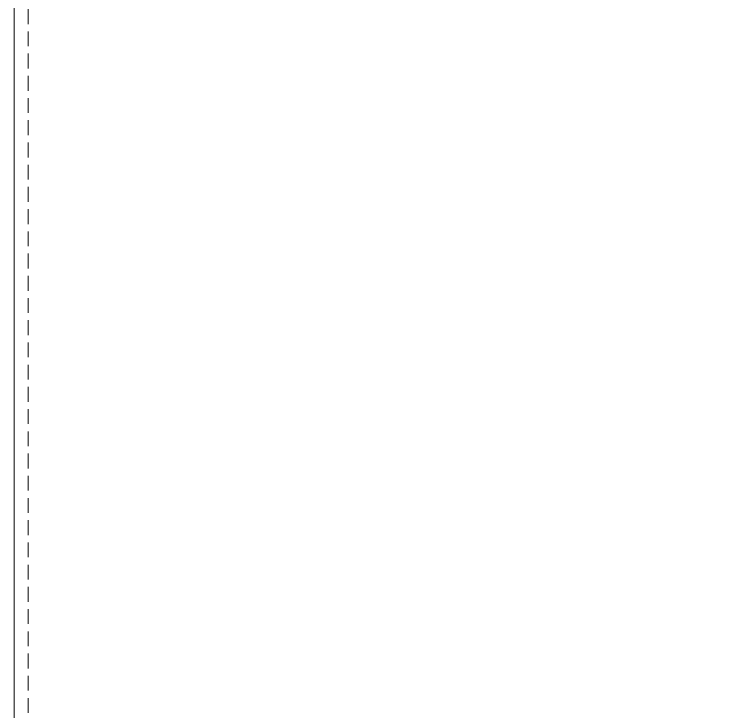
# Model space of a CAD drawing. Header units: millimetres. Extents: x 106699 to 122058, y 158555 to 162844.
# Drawn here: x 112021.2 to 112325.5, y 161938 to 162237 of the extents above; entities that cross this region are included whole.
import ezdxf

# ---------------------------------------------------------------- set-up
doc = ezdxf.new("R2010")
doc.units = ezdxf.units.MM
doc.linetypes.add('$0$4+1 daire_(K) TİP A - C BLOK$0$4+1 (K) 1$0$3+1 daire1$0$131121 243C_L00F00(plan)$0$HIDDEN2', pattern=[4.7625, 3.175, -1.5875])
doc.layers.add('300_Z4_STR_F03$0$AUDIT_D_220920114151-103', color=251, linetype='Continuous', lineweight=5)
doc.layers.add('S2000-002 Çizgi', color=7, linetype='Continuous')

# ---------------------------------------------------------------- blocks, each defined once
blk = doc.blocks.new('A$Ce99efe13')
at = {"layer": '300_Z4_STR_F03$0$AUDIT_D_220920114151-103', "color": 251, "lineweight": 9, "true_color": 0x5c5c5c}
blk.add_lwpolyline([(304.27, 197.46), (0, 197.46), (0, 948.94), (150.76, 948.94)], dxfattribs=at)
at = {"layer": '300_Z4_STR_F03$0$AUDIT_D_220920114151-103', "color": 251, "linetype": '$0$4+1 daire_(K) TİP A - C BLOK$0$4+1 (K) 1$0$3+1 daire1$0$131121 243C_L00F00(plan)$0$HIDDEN2', "lineweight": 9, "ltscale": 2, "true_color": 0x5c5c5c}
blk.add_lwpolyline([(304.27, 203.46), (6, 203.46), (6, 942.94), (150.76, 942.94)], dxfattribs=at)

msp = doc.modelspace()

# ---------------------------------------------------------------- block references
at = {"layer": 'S2000-002 Çizgi'}
msp.add_blockref('A$Ce99efe13', (112021.19, 161495.93), dxfattribs=at)

doc.saveas('drawing.dxf')
